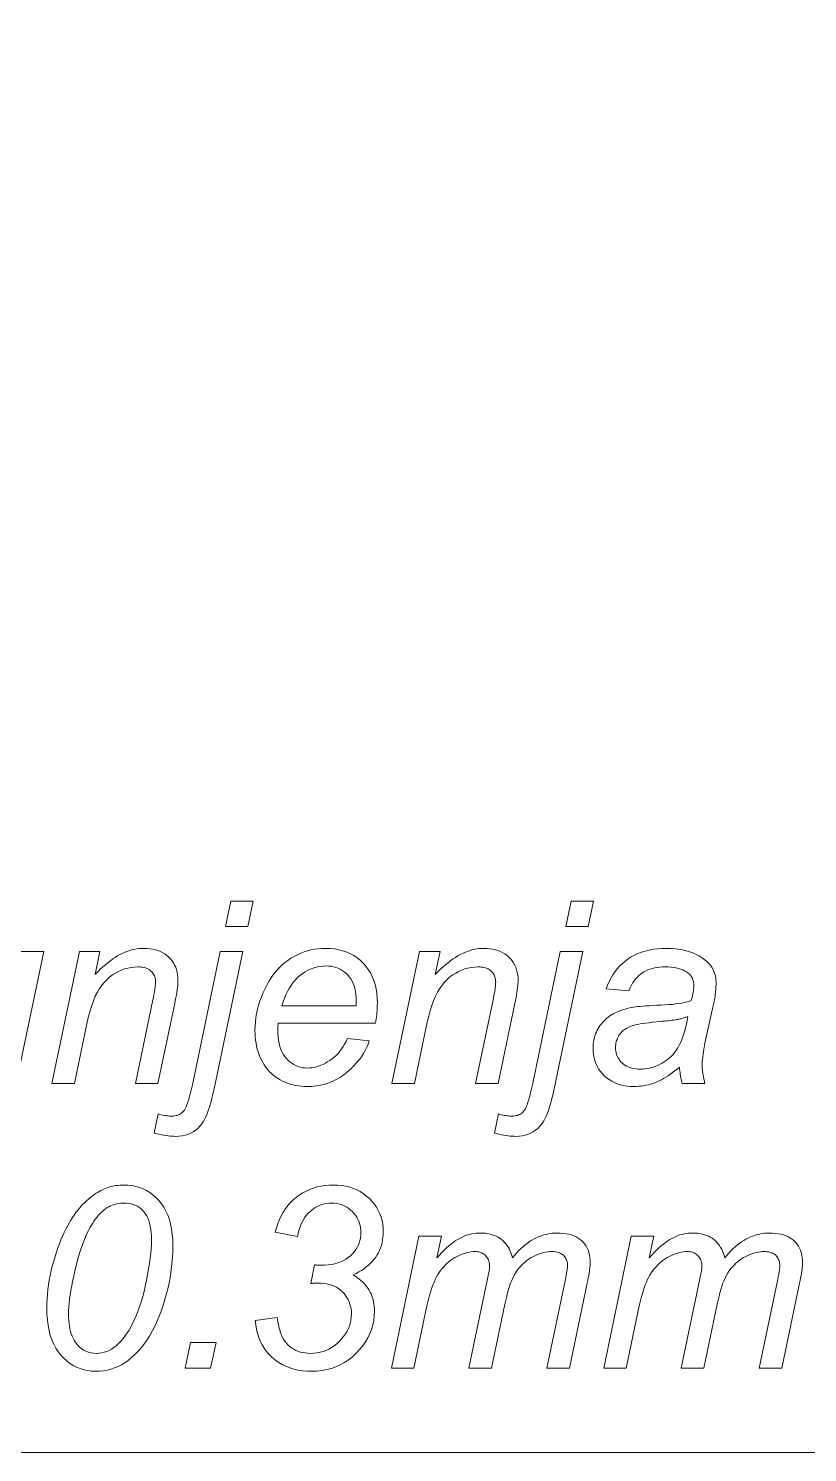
# Model space of a CAD drawing. Extents: x 0 to 420, y 0 to 594.
# Drawn here: x 201.84 to 214.65, y 240.49 to 263.92 of the extents above; entities that cross this region are included whole.
import ezdxf

# ---------------------------------------------------------------- set-up
doc = ezdxf.new("R2010")
doc.units = 0

msp = doc.modelspace()

# ---------------------------------------------------------------- linework, layer by layer
at = {"lineweight": 13}
for points in [[(168.334, 299.447), (183.477, 240.492), (245.188, 240.492)], [(201.725, 248.735), (202.095, 248.735), (201.641, 246.562)]]:
    msp.add_lwpolyline(points, dxfattribs=at)
for points in [[(205.085, 249.142), (205.173, 249.562), (205.539, 249.562), (205.451, 249.142)], [(210.678, 249.142), (210.766, 249.562), (211.132, 249.562), (211.044, 249.142)], [(202.228, 246.562), (202.683, 248.735), (203.018, 248.735), (202.939, 248.357), (202.982, 248.4), (203.025, 248.441), (203.067, 248.48), (203.109, 248.516), (203.15, 248.549), (203.191, 248.581), (203.231, 248.61), (203.271, 248.636), (203.309, 248.66), (203.348, 248.682), (203.386, 248.701), (203.424, 248.719), (203.463, 248.734), (203.501, 248.747), (203.54, 248.759), (203.579, 248.768), (203.618, 248.775), (203.658, 248.78), (203.697, 248.783), (203.737, 248.784), (203.788, 248.783), (203.838, 248.779), (203.885, 248.771), (203.93, 248.761), (203.972, 248.748), (204.012, 248.733), (204.051, 248.714), (204.086, 248.693), (204.12, 248.668), (204.151, 248.641), (204.18, 248.611), (204.205, 248.58), (204.228, 248.546), (204.247, 248.511), (204.264, 248.474), (204.277, 248.434), (204.288, 248.393), (204.295, 248.35), (204.3, 248.305), (204.301, 248.258), (204.301, 248.233), (204.299, 248.204), (204.297, 248.173), (204.293, 248.139), (204.288, 248.103), (204.282, 248.063), (204.275, 248.021), (204.267, 247.976), (204.258, 247.928), (204.248, 247.878), (203.972, 246.562), (203.602, 246.562), (203.89, 247.939), (203.898, 247.978), (203.906, 248.015), (203.912, 248.05), (203.918, 248.083), (203.922, 248.114), (203.926, 248.142), (203.929, 248.169), (203.931, 248.193), (203.933, 248.216), (203.933, 248.236), (203.932, 248.257), (203.93, 248.278), (203.926, 248.297), (203.921, 248.316), (203.914, 248.334), (203.906, 248.351), (203.896, 248.368), (203.885, 248.383), (203.873, 248.398), (203.858, 248.412), (203.843, 248.425), (203.826, 248.436), (203.808, 248.446), (203.788, 248.455), (203.767, 248.462), (203.745, 248.469), (203.721, 248.473), (203.696, 248.477), (203.67, 248.479), (203.642, 248.479), (203.586, 248.477), (203.531, 248.471), (203.477, 248.461), (203.425, 248.447), (203.374, 248.428), (203.324, 248.406), (203.275, 248.379), (203.227, 248.348), (203.181, 248.314), (203.136, 248.275), (203.093, 248.231), (203.052, 248.181), (203.013, 248.126), (202.977, 248.064), (202.943, 247.997), (202.912, 247.924), (202.883, 247.845), (202.856, 247.76), (202.832, 247.669), (202.81, 247.573), (202.599, 246.562)], [(207.087, 247.301), (207.447, 247.264), (207.429, 247.21), (207.408, 247.158), (207.382, 247.105), (207.352, 247.054), (207.319, 247.002), (207.281, 246.952), (207.239, 246.902), (207.193, 246.852), (207.143, 246.803), (207.09, 246.754), (207.033, 246.708), (206.974, 246.667), (206.912, 246.631), (206.849, 246.6), (206.783, 246.573), (206.716, 246.551), (206.646, 246.535), (206.574, 246.522), (206.5, 246.515), (206.423, 246.513), (206.376, 246.514), (206.329, 246.517), (206.282, 246.523), (206.237, 246.531), (206.192, 246.541), (206.148, 246.553), (206.105, 246.567), (206.063, 246.584), (206.021, 246.603), (205.98, 246.624), (205.941, 246.648), (205.904, 246.673), (205.868, 246.7), (205.835, 246.73), (205.803, 246.761), (205.773, 246.795), (205.745, 246.83), (205.719, 246.868), (205.696, 246.907), (205.673, 246.949), (205.653, 246.992), (205.636, 247.036), (205.62, 247.082), (205.606, 247.128), (205.594, 247.176), (205.585, 247.225), (205.578, 247.276), (205.572, 247.327), (205.569, 247.38), (205.568, 247.434), (205.57, 247.505), (205.575, 247.575), (205.583, 247.645), (205.594, 247.715), (205.609, 247.784), (205.627, 247.853), (205.649, 247.922), (205.674, 247.99), (205.702, 248.057), (205.733, 248.124), (205.767, 248.189), (205.803, 248.251), (205.84, 248.31), (205.88, 248.364), (205.922, 248.416), (205.966, 248.464), (206.011, 248.508), (206.059, 248.55), (206.108, 248.587), (206.16, 248.622), (206.212, 248.652), (206.266, 248.68), (206.321, 248.705), (206.376, 248.726), (206.432, 248.744), (206.489, 248.758), (206.547, 248.77), (206.606, 248.778), (206.666, 248.783), (206.726, 248.784), (206.803, 248.782), (206.876, 248.775), (206.946, 248.763), (207.012, 248.746), (207.076, 248.724), (207.137, 248.697), (207.194, 248.666), (207.248, 248.63), (207.299, 248.589), (207.347, 248.543), (207.392, 248.493), (207.431, 248.439), (207.466, 248.382), (207.496, 248.321), (207.522, 248.257), (207.543, 248.19), (207.559, 248.118), (207.57, 248.044), (207.577, 247.966), (207.58, 247.884), (207.579, 247.852), (207.579, 247.82), (207.577, 247.787), (207.575, 247.755), (207.573, 247.722), (207.569, 247.689), (207.566, 247.656), (207.561, 247.623), (207.557, 247.59), (207.551, 247.556), (205.951, 247.556), (205.949, 247.544), (205.948, 247.532), (205.947, 247.519), (205.946, 247.508), (205.945, 247.496), (205.944, 247.485), (205.943, 247.474), (205.943, 247.463), (205.943, 247.452), (205.943, 247.442), (205.944, 247.382), (205.948, 247.326), (205.955, 247.272), (205.965, 247.221), (205.978, 247.173), (205.993, 247.128), (206.011, 247.086), (206.032, 247.046), (206.056, 247.01), (206.083, 246.976), (206.111, 246.946), (206.141, 246.918), (206.173, 246.894), (206.205, 246.873), (206.239, 246.856), (206.273, 246.841), (206.31, 246.83), (206.347, 246.822), (206.386, 246.817), (206.426, 246.816), (206.464, 246.817), (206.501, 246.821), (206.539, 246.827), (206.577, 246.836), (206.614, 246.847), (206.652, 246.861), (206.689, 246.877), (206.726, 246.896), (206.763, 246.917), (206.8, 246.94), (206.836, 246.967), (206.87, 246.995), (206.903, 247.025), (206.934, 247.058), (206.964, 247.093), (206.992, 247.13), (207.018, 247.169), (207.042, 247.211), (207.065, 247.255)], [(207.821, 246.562), (208.275, 248.735), (208.611, 248.735), (208.531, 248.357), (208.575, 248.4), (208.618, 248.441), (208.66, 248.48), (208.702, 248.516), (208.743, 248.549), (208.784, 248.581), (208.824, 248.61), (208.863, 248.636), (208.902, 248.66), (208.941, 248.682), (208.979, 248.701), (209.017, 248.719), (209.055, 248.734), (209.094, 248.747), (209.133, 248.759), (209.172, 248.768), (209.211, 248.775), (209.25, 248.78), (209.29, 248.783), (209.329, 248.784), (209.381, 248.783), (209.43, 248.779), (209.478, 248.771), (209.522, 248.761), (209.565, 248.748), (209.605, 248.733), (209.643, 248.714), (209.679, 248.693), (209.713, 248.668), (209.744, 248.641), (209.772, 248.611), (209.798, 248.58), (209.82, 248.546), (209.84, 248.511), (209.857, 248.474), (209.87, 248.434), (209.881, 248.393), (209.888, 248.35), (209.893, 248.305), (209.894, 248.258), (209.894, 248.233), (209.892, 248.204), (209.889, 248.173), (209.886, 248.139), (209.881, 248.103), (209.875, 248.063), (209.868, 248.021), (209.86, 247.976), (209.851, 247.928), (209.841, 247.878), (209.565, 246.562), (209.194, 246.562), (209.483, 247.939), (209.491, 247.978), (209.498, 248.015), (209.505, 248.05), (209.51, 248.083), (209.515, 248.114), (209.519, 248.142), (209.522, 248.169), (209.524, 248.193), (209.525, 248.216), (209.526, 248.236), (209.525, 248.257), (209.523, 248.278), (209.519, 248.297), (209.514, 248.316), (209.507, 248.334), (209.499, 248.351), (209.489, 248.368), (209.478, 248.383), (209.465, 248.398), (209.451, 248.412), (209.436, 248.425), (209.419, 248.436), (209.4, 248.446), (209.381, 248.455), (209.36, 248.462), (209.338, 248.469), (209.314, 248.473), (209.289, 248.477), (209.263, 248.479), (209.235, 248.479), (209.179, 248.477), (209.124, 248.471), (209.07, 248.461), (209.018, 248.447), (208.966, 248.428), (208.916, 248.406), (208.868, 248.379), (208.82, 248.348), (208.774, 248.314), (208.729, 248.275), (208.686, 248.231), (208.645, 248.181), (208.606, 248.126), (208.57, 248.064), (208.536, 247.997), (208.505, 247.924), (208.476, 247.845), (208.449, 247.76), (208.424, 247.669), (208.402, 247.573), (208.192, 246.562)], [(212.548, 246.832), (212.51, 246.8), (212.472, 246.769), (212.434, 246.741), (212.397, 246.714), (212.36, 246.689), (212.323, 246.665), (212.286, 246.644), (212.25, 246.624), (212.214, 246.606), (212.178, 246.59), (212.142, 246.575), (212.106, 246.562), (212.069, 246.55), (212.032, 246.54), (211.994, 246.532), (211.955, 246.525), (211.917, 246.52), (211.877, 246.516), (211.838, 246.514), (211.797, 246.513), (211.738, 246.515), (211.682, 246.52), (211.627, 246.529), (211.575, 246.541), (211.526, 246.557), (211.478, 246.577), (211.433, 246.6), (211.391, 246.626), (211.35, 246.656), (211.312, 246.69), (211.277, 246.726), (211.246, 246.765), (211.218, 246.805), (211.194, 246.847), (211.174, 246.892), (211.158, 246.938), (211.145, 246.986), (211.135, 247.037), (211.13, 247.089), (211.128, 247.143), (211.129, 247.179), (211.131, 247.214), (211.136, 247.249), (211.141, 247.282), (211.149, 247.315), (211.158, 247.347), (211.169, 247.377), (211.181, 247.408), (211.195, 247.437), (211.211, 247.465), (211.228, 247.493), (211.246, 247.519), (211.266, 247.544), (211.286, 247.569), (211.307, 247.592), (211.33, 247.614), (211.354, 247.635), (211.378, 247.654), (211.404, 247.673), (211.431, 247.69), (211.459, 247.707), (211.488, 247.723), (211.519, 247.737), (211.551, 247.751), (211.583, 247.763), (211.618, 247.775), (211.653, 247.786), (211.69, 247.796), (211.728, 247.804), (211.767, 247.812), (211.794, 247.817), (211.826, 247.822), (211.862, 247.826), (211.902, 247.83), (211.947, 247.834), (211.997, 247.838), (212.051, 247.842), (212.11, 247.845), (212.173, 247.848), (212.24, 247.851), (212.308, 247.854), (212.372, 247.859), (212.432, 247.864), (212.488, 247.87), (212.54, 247.877), (212.588, 247.885), (212.632, 247.893), (212.672, 247.903), (212.708, 247.913), (212.741, 247.925), (212.749, 247.955), (212.756, 247.983), (212.763, 248.011), (212.768, 248.038), (212.773, 248.063), (212.777, 248.088), (212.78, 248.112), (212.782, 248.134), (212.783, 248.156), (212.784, 248.176), (212.783, 248.202), (212.78, 248.226), (212.775, 248.249), (212.769, 248.271), (212.76, 248.292), (212.75, 248.311), (212.738, 248.33), (212.723, 248.347), (212.707, 248.364), (212.69, 248.379), (212.663, 248.399), (212.633, 248.416), (212.601, 248.431), (212.567, 248.445), (212.531, 248.456), (212.492, 248.465), (212.451, 248.472), (212.407, 248.477), (212.361, 248.48), (212.313, 248.481), (212.267, 248.48), (212.223, 248.477), (212.181, 248.472), (212.14, 248.465), (212.101, 248.456), (212.064, 248.444), (212.028, 248.431), (211.994, 248.415), (211.962, 248.398), (211.931, 248.378), (211.902, 248.357), (211.875, 248.333), (211.85, 248.308), (211.826, 248.281), (211.803, 248.253), (211.782, 248.223), (211.763, 248.191), (211.746, 248.157), (211.73, 248.122), (211.715, 248.084), (211.341, 248.117), (211.365, 248.18), (211.392, 248.24), (211.422, 248.298), (211.454, 248.352), (211.489, 248.403), (211.527, 248.451), (211.567, 248.496), (211.61, 248.538), (211.656, 248.576), (211.704, 248.612), (211.755, 248.645), (211.809, 248.674), (211.865, 248.7), (211.924, 248.722), (211.985, 248.741), (212.049, 248.757), (212.116, 248.769), (212.185, 248.777), (212.257, 248.783), (212.331, 248.784), (212.41, 248.782), (212.486, 248.777), (212.558, 248.767), (212.627, 248.753), (212.693, 248.736), (212.755, 248.715), (212.814, 248.69), (212.869, 248.661), (212.921, 248.628), (212.97, 248.592), (213.004, 248.562), (213.035, 248.531), (213.062, 248.498), (213.085, 248.464), (213.105, 248.427), (213.121, 248.389), (213.134, 248.349), (213.143, 248.308), (213.148, 248.264), (213.15, 248.219), (213.149, 248.184), (213.148, 248.148), (213.145, 248.11), (213.142, 248.071), (213.137, 248.032), (213.132, 247.991), (213.125, 247.949), (213.117, 247.906), (213.109, 247.862), (213.099, 247.816), (212.978, 247.276), (212.967, 247.225), (212.957, 247.177), (212.949, 247.13), (212.941, 247.085), (212.935, 247.042), (212.93, 247.001), (212.926, 246.962), (212.923, 246.925), (212.921, 246.89), (212.921, 246.857), (212.921, 246.835), (212.923, 246.812), (212.925, 246.787), (212.928, 246.76), (212.932, 246.732), (212.937, 246.701), (212.943, 246.669), (212.95, 246.635), (212.957, 246.599), (212.966, 246.562), (212.591, 246.562), (212.585, 246.584), (212.58, 246.607), (212.575, 246.631), (212.57, 246.656), (212.565, 246.683), (212.561, 246.71), (212.557, 246.739), (212.554, 246.769), (212.551, 246.8)], [(203.913, 245.745), (203.978, 246.061), (204.003, 246.054), (204.028, 246.048), (204.052, 246.043), (204.075, 246.038), (204.098, 246.034), (204.12, 246.031), (204.142, 246.029), (204.163, 246.027), (204.183, 246.026), (204.203, 246.026), (204.226, 246.027), (204.249, 246.029), (204.27, 246.033), (204.29, 246.038), (204.31, 246.045), (204.328, 246.054), (204.346, 246.064), (204.362, 246.076), (204.378, 246.09), (204.392, 246.105), (204.407, 246.123), (204.421, 246.147), (204.435, 246.177), (204.45, 246.212), (204.464, 246.253), (204.479, 246.3), (204.494, 246.352), (204.509, 246.409), (204.524, 246.473), (204.539, 246.541), (204.995, 248.735), (205.366, 248.735), (204.895, 246.474), (204.877, 246.392), (204.859, 246.315), (204.84, 246.244), (204.82, 246.178), (204.8, 246.118), (204.78, 246.063), (204.759, 246.013), (204.737, 245.969), (204.715, 245.93), (204.692, 245.897), (204.66, 245.858), (204.626, 245.823), (204.589, 245.792), (204.55, 245.766), (204.509, 245.743), (204.465, 245.725), (204.418, 245.711), (204.369, 245.7), (204.318, 245.694), (204.265, 245.692), (204.235, 245.693), (204.204, 245.694), (204.172, 245.697), (204.139, 245.701), (204.104, 245.705), (204.068, 245.711), (204.031, 245.718), (203.993, 245.726), (203.953, 245.735)], [(209.505, 245.745), (209.571, 246.061), (209.596, 246.054), (209.62, 246.048), (209.644, 246.043), (209.668, 246.038), (209.691, 246.034), (209.713, 246.031), (209.734, 246.029), (209.756, 246.027), (209.776, 246.026), (209.796, 246.026), (209.819, 246.027), (209.841, 246.029), (209.863, 246.033), (209.883, 246.038), (209.903, 246.045), (209.921, 246.054), (209.939, 246.064), (209.955, 246.076), (209.971, 246.09), (209.985, 246.105), (209.999, 246.123), (210.014, 246.147), (210.028, 246.177), (210.043, 246.212), (210.057, 246.253), (210.072, 246.3), (210.087, 246.352), (210.101, 246.409), (210.116, 246.473), (210.132, 246.541), (210.588, 248.735), (210.958, 248.735), (210.488, 246.474), (210.47, 246.392), (210.451, 246.315), (210.432, 246.244), (210.413, 246.178), (210.393, 246.118), (210.372, 246.063), (210.351, 246.013), (210.33, 245.969), (210.308, 245.93), (210.285, 245.897), (210.253, 245.858), (210.219, 245.823), (210.182, 245.792), (210.143, 245.766), (210.101, 245.743), (210.057, 245.725), (210.011, 245.711), (209.962, 245.7), (209.911, 245.694), (209.857, 245.692), (209.828, 245.693), (209.797, 245.694), (209.765, 245.697), (209.731, 245.701), (209.697, 245.705), (209.661, 245.711), (209.624, 245.718), (209.586, 245.726), (209.546, 245.735)], [(206.01, 247.839), (207.23, 247.839), (207.23, 247.85), (207.231, 247.86), (207.231, 247.87), (207.231, 247.879), (207.231, 247.888), (207.231, 247.896), (207.232, 247.903), (207.232, 247.91), (207.232, 247.915), (207.232, 247.921), (207.23, 247.975), (207.226, 248.027), (207.219, 248.076), (207.21, 248.123), (207.197, 248.167), (207.182, 248.208), (207.164, 248.247), (207.143, 248.283), (207.119, 248.316), (207.093, 248.347), (207.064, 248.376), (207.034, 248.401), (207.002, 248.423), (206.969, 248.442), (206.934, 248.459), (206.897, 248.472), (206.859, 248.482), (206.819, 248.49), (206.778, 248.494), (206.735, 248.496), (206.687, 248.494), (206.641, 248.489), (206.596, 248.481), (206.551, 248.47), (206.508, 248.455), (206.465, 248.437), (206.423, 248.416), (206.382, 248.391), (206.341, 248.363), (206.302, 248.332), (206.264, 248.298), (206.228, 248.26), (206.193, 248.219), (206.161, 248.175), (206.131, 248.127), (206.103, 248.076), (206.077, 248.022), (206.053, 247.964), (206.03, 247.903)], [(212.685, 247.663), (212.67, 247.657), (212.654, 247.651), (212.638, 247.646), (212.621, 247.641), (212.605, 247.636), (212.588, 247.631), (212.571, 247.627), (212.554, 247.623), (212.536, 247.619), (212.519, 247.616), (212.5, 247.612), (212.478, 247.609), (212.454, 247.606), (212.428, 247.602), (212.4, 247.599), (212.369, 247.595), (212.335, 247.592), (212.3, 247.588), (212.261, 247.585), (212.221, 247.581), (212.158, 247.575), (212.099, 247.569), (212.044, 247.562), (211.993, 247.556), (211.945, 247.549), (211.901, 247.541), (211.861, 247.533), (211.825, 247.525), (211.793, 247.517), (211.765, 247.508), (211.739, 247.499), (211.714, 247.489), (211.691, 247.477), (211.669, 247.465), (211.648, 247.451), (211.629, 247.437), (211.61, 247.421), (211.594, 247.405), (211.578, 247.387), (211.564, 247.368), (211.551, 247.349), (211.54, 247.329), (211.53, 247.309), (211.521, 247.288), (211.513, 247.267), (211.507, 247.245), (211.503, 247.223), (211.499, 247.201), (211.497, 247.178), (211.496, 247.155), (211.498, 247.125), (211.501, 247.095), (211.506, 247.067), (211.514, 247.04), (211.523, 247.014), (211.535, 246.989), (211.549, 246.965), (211.565, 246.942), (211.584, 246.92), (211.604, 246.9), (211.626, 246.88), (211.651, 246.863), (211.677, 246.848), (211.704, 246.835), (211.734, 246.824), (211.766, 246.815), (211.799, 246.808), (211.834, 246.803), (211.871, 246.8), (211.91, 246.799), (211.947, 246.8), (211.983, 246.803), (212.019, 246.808), (212.055, 246.815), (212.09, 246.824), (212.126, 246.834), (212.161, 246.847), (212.195, 246.861), (212.23, 246.878), (212.264, 246.896), (212.297, 246.917), (212.329, 246.938), (212.359, 246.962), (212.388, 246.987), (212.416, 247.013), (212.442, 247.041), (212.467, 247.07), (212.49, 247.101), (212.512, 247.134), (212.532, 247.168), (212.551, 247.204), (212.57, 247.243), (212.587, 247.285), (212.604, 247.33), (212.619, 247.378), (212.634, 247.429), (212.648, 247.483), (212.662, 247.54), (212.674, 247.6)], [(202.145, 242.864), (202.146, 242.94), (202.149, 243.017), (202.155, 243.094), (202.163, 243.171), (202.173, 243.248), (202.185, 243.325), (202.2, 243.403), (202.217, 243.481), (202.236, 243.559), (202.258, 243.638), (202.281, 243.715), (202.305, 243.788), (202.329, 243.859), (202.353, 243.927), (202.378, 243.991), (202.404, 244.052), (202.43, 244.11), (202.456, 244.165), (202.483, 244.217), (202.511, 244.266), (202.539, 244.312), (202.567, 244.356), (202.595, 244.398), (202.624, 244.438), (202.653, 244.476), (202.681, 244.511), (202.711, 244.545), (202.74, 244.577), (202.77, 244.607), (202.799, 244.634), (202.829, 244.66), (202.859, 244.685), (202.889, 244.708), (202.918, 244.729), (202.947, 244.75), (202.977, 244.768), (203.006, 244.786), (203.035, 244.802), (203.064, 244.816), (203.093, 244.83), (203.122, 244.841), (203.152, 244.852), (203.182, 244.861), (203.214, 244.87), (203.245, 244.876), (203.278, 244.882), (203.311, 244.886), (203.344, 244.89), (203.378, 244.891), (203.413, 244.892), (203.481, 244.889), (203.546, 244.882), (203.609, 244.869), (203.67, 244.851), (203.729, 244.828), (203.785, 244.8), (203.839, 244.767), (203.891, 244.728), (203.94, 244.685), (203.987, 244.636), (204.031, 244.583), (204.07, 244.525), (204.105, 244.462), (204.135, 244.395), (204.16, 244.324), (204.181, 244.248), (204.197, 244.167), (204.208, 244.082), (204.215, 243.992), (204.217, 243.897), (204.216, 243.798), (204.211, 243.699), (204.203, 243.6), (204.192, 243.501), (204.178, 243.403), (204.16, 243.304), (204.139, 243.206), (204.115, 243.108), (204.088, 243.011), (204.058, 242.913), (204.019, 242.801), (203.977, 242.694), (203.932, 242.593), (203.884, 242.498), (203.833, 242.408), (203.779, 242.325), (203.722, 242.247), (203.662, 242.175), (203.6, 242.108), (203.534, 242.048), (203.482, 242.006), (203.428, 241.969), (203.373, 241.936), (203.316, 241.907), (203.258, 241.883), (203.199, 241.864), (203.138, 241.848), (203.076, 241.837), (203.012, 241.831), (202.947, 241.829), (202.88, 241.831), (202.816, 241.839), (202.754, 241.852), (202.693, 241.871), (202.635, 241.895), (202.579, 241.924), (202.526, 241.958), (202.474, 241.998), (202.424, 242.043), (202.377, 242.094), (202.333, 242.149), (202.293, 242.209), (202.258, 242.274), (202.228, 242.344), (202.203, 242.419), (202.182, 242.498), (202.165, 242.582), (202.154, 242.672), (202.147, 242.765)], [(205.572, 242.666), (205.932, 242.711), (205.942, 242.649), (205.953, 242.592), (205.966, 242.538), (205.981, 242.487), (205.998, 242.44), (206.017, 242.397), (206.038, 242.357), (206.061, 242.321), (206.086, 242.288), (206.113, 242.259), (206.142, 242.234), (206.173, 242.21), (206.205, 242.19), (206.24, 242.172), (206.275, 242.157), (206.313, 242.145), (206.352, 242.136), (206.393, 242.129), (206.436, 242.125), (206.481, 242.123), (206.535, 242.125), (206.587, 242.131), (206.639, 242.141), (206.688, 242.155), (206.736, 242.172), (206.783, 242.194), (206.828, 242.22), (206.872, 242.249), (206.914, 242.282), (206.955, 242.32), (206.992, 242.36), (207.026, 242.401), (207.056, 242.443), (207.082, 242.486), (207.104, 242.531), (207.122, 242.576), (207.136, 242.623), (207.146, 242.671), (207.152, 242.72), (207.154, 242.77), (207.153, 242.813), (207.148, 242.855), (207.141, 242.896), (207.13, 242.934), (207.117, 242.972), (207.1, 243.008), (207.081, 243.042), (207.058, 243.074), (207.033, 243.106), (207.005, 243.135), (206.974, 243.163), (206.941, 243.187), (206.906, 243.209), (206.869, 243.228), (206.83, 243.243), (206.789, 243.256), (206.745, 243.267), (206.7, 243.274), (206.653, 243.278), (206.604, 243.279), (206.597, 243.279), (206.59, 243.279), (206.581, 243.279), (206.571, 243.278), (206.56, 243.277), (206.547, 243.277), (206.533, 243.275), (206.518, 243.274), (206.502, 243.273), (206.485, 243.271), (206.548, 243.58), (206.559, 243.579), (206.569, 243.577), (206.58, 243.576), (206.59, 243.575), (206.601, 243.574), (206.611, 243.573), (206.621, 243.573), (206.631, 243.572), (206.641, 243.572), (206.651, 243.572), (206.713, 243.574), (206.772, 243.578), (206.828, 243.586), (206.881, 243.597), (206.931, 243.611), (206.979, 243.628), (207.023, 243.648), (207.065, 243.671), (207.103, 243.697), (207.139, 243.727), (207.171, 243.758), (207.2, 243.791), (207.226, 243.826), (207.248, 243.862), (207.267, 243.899), (207.282, 243.937), (207.294, 243.978), (207.303, 244.019), (207.308, 244.062), (207.31, 244.106), (207.308, 244.147), (207.304, 244.186), (207.297, 244.224), (207.287, 244.261), (207.275, 244.297), (207.259, 244.331), (207.241, 244.363), (207.22, 244.395), (207.196, 244.425), (207.169, 244.454), (207.141, 244.481), (207.111, 244.505), (207.08, 244.526), (207.047, 244.544), (207.014, 244.56), (206.979, 244.573), (206.943, 244.583), (206.905, 244.59), (206.867, 244.594), (206.827, 244.595), (206.787, 244.594), (206.749, 244.59), (206.711, 244.582), (206.674, 244.572), (206.638, 244.559), (206.603, 244.543), (206.568, 244.525), (206.535, 244.503), (206.502, 244.478), (206.47, 244.451), (206.439, 244.421), (206.411, 244.389), (206.385, 244.354), (206.361, 244.316), (206.339, 244.277), (206.32, 244.235), (206.303, 244.19), (206.288, 244.144), (206.276, 244.094), (206.266, 244.043), (205.902, 244.116), (205.921, 244.189), (205.944, 244.258), (205.971, 244.324), (206, 244.386), (206.033, 244.445), (206.069, 244.501), (206.109, 244.553), (206.152, 244.602), (206.198, 244.647), (206.248, 244.689), (206.3, 244.728), (206.354, 244.762), (206.409, 244.793), (206.467, 244.819), (206.527, 244.841), (206.588, 244.86), (206.652, 244.874), (206.717, 244.884), (206.784, 244.89), (206.853, 244.892), (206.926, 244.89), (206.995, 244.883), (207.062, 244.872), (207.125, 244.856), (207.187, 244.836), (207.245, 244.812), (207.3, 244.783), (207.353, 244.749), (207.403, 244.711), (207.45, 244.669), (207.493, 244.623), (207.532, 244.576), (207.566, 244.526), (207.596, 244.474), (207.621, 244.42), (207.641, 244.364), (207.657, 244.307), (207.669, 244.247), (207.676, 244.185), (207.678, 244.121), (207.677, 244.074), (207.673, 244.028), (207.667, 243.984), (207.658, 243.94), (207.647, 243.898), (207.633, 243.857), (207.617, 243.818), (207.599, 243.779), (207.578, 243.742), (207.554, 243.706), (207.528, 243.671), (207.5, 243.638), (207.469, 243.605), (207.435, 243.574), (207.399, 243.544), (207.361, 243.515), (207.32, 243.488), (207.277, 243.462), (207.231, 243.436), (207.183, 243.413), (207.217, 243.391), (207.25, 243.369), (207.28, 243.346), (207.309, 243.322), (207.336, 243.297), (207.362, 243.272), (207.385, 243.245), (207.407, 243.218), (207.427, 243.19), (207.446, 243.161), (207.462, 243.131), (207.477, 243.1), (207.49, 243.069), (207.501, 243.036), (207.511, 243.003), (207.519, 242.969), (207.525, 242.933), (207.529, 242.898), (207.532, 242.861), (207.533, 242.823), (207.53, 242.744), (207.521, 242.666), (207.505, 242.591), (207.484, 242.518), (207.457, 242.447), (207.424, 242.378), (207.385, 242.311), (207.339, 242.247), (207.288, 242.185), (207.231, 242.124), (207.169, 242.068), (207.105, 242.018), (207.039, 241.973), (206.97, 241.935), (206.9, 241.903), (206.826, 241.876), (206.751, 241.855), (206.673, 241.84), (206.592, 241.832), (206.509, 241.829), (206.43, 241.831), (206.353, 241.838), (206.279, 241.849), (206.209, 241.865), (206.141, 241.886), (206.077, 241.911), (206.016, 241.94), (205.958, 241.975), (205.903, 242.013), (205.852, 242.057), (205.804, 242.104), (205.76, 242.154), (205.721, 242.207), (205.687, 242.264), (205.656, 242.323), (205.631, 242.385), (205.609, 242.451), (205.593, 242.519), (205.58, 242.591)], [(202.503, 242.77), (202.504, 242.716), (202.506, 242.664), (202.511, 242.615), (202.517, 242.568), (202.526, 242.524), (202.536, 242.482), (202.548, 242.442), (202.562, 242.405), (202.577, 242.37), (202.595, 242.338), (202.621, 242.297), (202.649, 242.261), (202.68, 242.229), (202.714, 242.201), (202.75, 242.177), (202.788, 242.158), (202.829, 242.143), (202.872, 242.132), (202.917, 242.125), (202.965, 242.123), (203.008, 242.125), (203.049, 242.131), (203.091, 242.141), (203.131, 242.154), (203.17, 242.172), (203.209, 242.193), (203.247, 242.219), (203.284, 242.248), (203.32, 242.281), (203.356, 242.318), (203.405, 242.375), (203.452, 242.438), (203.497, 242.505), (203.539, 242.578), (203.578, 242.656), (203.615, 242.738), (203.65, 242.826), (203.681, 242.919), (203.711, 243.018), (203.738, 243.121), (203.762, 243.225), (203.784, 243.325), (203.803, 243.421), (203.819, 243.513), (203.834, 243.602), (203.845, 243.686), (203.854, 243.767), (203.86, 243.844), (203.864, 243.916), (203.866, 243.985), (203.864, 244.048), (203.861, 244.108), (203.854, 244.163), (203.846, 244.215), (203.835, 244.264), (203.821, 244.309), (203.805, 244.35), (203.786, 244.388), (203.765, 244.422), (203.742, 244.452), (203.716, 244.479), (203.689, 244.504), (203.66, 244.525), (203.63, 244.544), (203.598, 244.559), (203.565, 244.572), (203.53, 244.582), (203.493, 244.59), (203.455, 244.594), (203.415, 244.595), (203.386, 244.595), (203.357, 244.592), (203.329, 244.589), (203.301, 244.583), (203.273, 244.576), (203.245, 244.568), (203.219, 244.558), (203.192, 244.547), (203.166, 244.534), (203.14, 244.52), (203.115, 244.503), (203.089, 244.485), (203.064, 244.464), (203.04, 244.442), (203.015, 244.417), (202.991, 244.39), (202.967, 244.36), (202.943, 244.329), (202.919, 244.295), (202.896, 244.26), (202.863, 244.205), (202.831, 244.145), (202.8, 244.081), (202.77, 244.011), (202.741, 243.935), (202.712, 243.855), (202.685, 243.77), (202.658, 243.679), (202.632, 243.583), (202.607, 243.482), (202.587, 243.395), (202.569, 243.312), (202.554, 243.232), (202.54, 243.156), (202.529, 243.083), (202.519, 243.014), (202.512, 242.947), (202.507, 242.885), (202.504, 242.826)], [(207.811, 241.88), (208.265, 244.053), (208.636, 244.053), (208.56, 243.695), (208.601, 243.74), (208.641, 243.782), (208.68, 243.821), (208.718, 243.857), (208.756, 243.89), (208.792, 243.921), (208.828, 243.948), (208.862, 243.973), (208.896, 243.995), (208.929, 244.014), (208.962, 244.031), (208.995, 244.046), (209.029, 244.059), (209.064, 244.07), (209.099, 244.08), (209.134, 244.088), (209.171, 244.094), (209.207, 244.099), (209.245, 244.101), (209.282, 244.102), (209.322, 244.101), (209.361, 244.098), (209.398, 244.092), (209.434, 244.085), (209.468, 244.075), (209.501, 244.063), (209.533, 244.049), (209.564, 244.033), (209.593, 244.015), (209.621, 243.995), (209.647, 243.972), (209.672, 243.948), (209.694, 243.923), (209.715, 243.895), (209.734, 243.866), (209.751, 243.835), (209.766, 243.803), (209.779, 243.768), (209.791, 243.733), (209.8, 243.695), (209.833, 243.735), (209.867, 243.773), (209.901, 243.808), (209.935, 243.842), (209.97, 243.874), (210.005, 243.903), (210.041, 243.931), (210.076, 243.956), (210.112, 243.98), (210.149, 244.001), (210.186, 244.02), (210.223, 244.037), (210.261, 244.053), (210.299, 244.066), (210.337, 244.077), (210.376, 244.086), (210.415, 244.093), (210.454, 244.098), (210.494, 244.101), (210.535, 244.102), (210.588, 244.101), (210.638, 244.097), (210.686, 244.091), (210.731, 244.082), (210.773, 244.07), (210.812, 244.056), (210.849, 244.039), (210.883, 244.02), (210.914, 243.998), (210.943, 243.973), (210.969, 243.946), (210.992, 243.917), (211.012, 243.886), (211.03, 243.853), (211.045, 243.818), (211.057, 243.781), (211.067, 243.742), (211.074, 243.7), (211.078, 243.657), (211.079, 243.611), (211.079, 243.59), (211.077, 243.566), (211.075, 243.539), (211.071, 243.51), (211.067, 243.478), (211.062, 243.444), (211.056, 243.406), (211.049, 243.367), (211.041, 243.324), (211.032, 243.279), (210.739, 241.88), (210.369, 241.88), (210.668, 243.316), (210.675, 243.351), (210.682, 243.383), (210.688, 243.413), (210.693, 243.441), (210.697, 243.467), (210.7, 243.491), (210.703, 243.514), (210.705, 243.534), (210.706, 243.552), (210.707, 243.568), (210.706, 243.589), (210.704, 243.609), (210.701, 243.628), (210.696, 243.646), (210.69, 243.663), (210.682, 243.68), (210.673, 243.695), (210.663, 243.709), (210.652, 243.723), (210.639, 243.736), (210.625, 243.747), (210.61, 243.758), (210.594, 243.767), (210.576, 243.775), (210.558, 243.782), (210.538, 243.787), (210.517, 243.792), (210.496, 243.795), (210.473, 243.797), (210.449, 243.797), (210.416, 243.796), (210.382, 243.793), (210.349, 243.788), (210.315, 243.781), (210.281, 243.772), (210.248, 243.761), (210.214, 243.748), (210.18, 243.733), (210.145, 243.716), (210.111, 243.697), (210.077, 243.676), (210.045, 243.654), (210.015, 243.631), (209.986, 243.607), (209.958, 243.581), (209.932, 243.554), (209.908, 243.526), (209.885, 243.497), (209.864, 243.466), (209.844, 243.434), (209.825, 243.4), (209.807, 243.362), (209.789, 243.321), (209.772, 243.276), (209.755, 243.228), (209.738, 243.176), (209.722, 243.12), (209.707, 243.062), (209.692, 242.999), (209.677, 242.934), (209.456, 241.88), (209.086, 241.88), (209.393, 243.347), (209.399, 243.376), (209.405, 243.403), (209.41, 243.429), (209.414, 243.453), (209.417, 243.475), (209.42, 243.495), (209.423, 243.514), (209.424, 243.531), (209.425, 243.546), (209.426, 243.56), (209.425, 243.581), (209.423, 243.601), (209.42, 243.62), (209.415, 243.638), (209.409, 243.656), (209.402, 243.673), (209.393, 243.689), (209.383, 243.704), (209.372, 243.718), (209.359, 243.732), (209.345, 243.744), (209.331, 243.755), (209.316, 243.765), (209.299, 243.774), (209.283, 243.781), (209.265, 243.787), (209.246, 243.791), (209.227, 243.795), (209.207, 243.797), (209.186, 243.797), (209.154, 243.796), (209.122, 243.793), (209.09, 243.788), (209.058, 243.781), (209.025, 243.772), (208.992, 243.761), (208.958, 243.748), (208.924, 243.733), (208.89, 243.716), (208.856, 243.697), (208.822, 243.676), (208.789, 243.654), (208.758, 243.63), (208.728, 243.604), (208.699, 243.577), (208.671, 243.548), (208.645, 243.518), (208.62, 243.486), (208.597, 243.453), (208.574, 243.418), (208.553, 243.38), (208.532, 243.34), (208.513, 243.296), (208.494, 243.25), (208.476, 243.2), (208.458, 243.148), (208.441, 243.092), (208.426, 243.034), (208.411, 242.972), (208.396, 242.907), (208.181, 241.88)], [(211.302, 241.88), (211.756, 244.053), (212.127, 244.053), (212.051, 243.695), (212.092, 243.74), (212.132, 243.782), (212.171, 243.821), (212.209, 243.857), (212.247, 243.89), (212.283, 243.921), (212.319, 243.948), (212.354, 243.973), (212.387, 243.995), (212.42, 244.014), (212.453, 244.031), (212.487, 244.046), (212.521, 244.059), (212.555, 244.07), (212.59, 244.08), (212.626, 244.088), (212.662, 244.094), (212.698, 244.099), (212.736, 244.101), (212.773, 244.102), (212.813, 244.101), (212.852, 244.098), (212.889, 244.092), (212.925, 244.085), (212.959, 244.075), (212.993, 244.063), (213.024, 244.049), (213.055, 244.033), (213.084, 244.015), (213.112, 243.995), (213.138, 243.972), (213.163, 243.948), (213.185, 243.923), (213.206, 243.895), (213.225, 243.866), (213.242, 243.835), (213.257, 243.803), (213.27, 243.768), (213.282, 243.733), (213.291, 243.695), (213.324, 243.735), (213.358, 243.773), (213.392, 243.808), (213.427, 243.842), (213.461, 243.874), (213.496, 243.903), (213.532, 243.931), (213.568, 243.956), (213.604, 243.98), (213.64, 244.001), (213.677, 244.02), (213.714, 244.037), (213.752, 244.053), (213.79, 244.066), (213.828, 244.077), (213.867, 244.086), (213.906, 244.093), (213.946, 244.098), (213.985, 244.101), (214.026, 244.102), (214.079, 244.101), (214.129, 244.097), (214.177, 244.091), (214.222, 244.082), (214.264, 244.07), (214.303, 244.056), (214.34, 244.039), (214.374, 244.02), (214.405, 243.998), (214.434, 243.973), (214.46, 243.946), (214.483, 243.917), (214.503, 243.886), (214.521, 243.853), (214.536, 243.818), (214.548, 243.781), (214.558, 243.742), (214.565, 243.7), (214.569, 243.657), (214.57, 243.611), (214.57, 243.59), (214.568, 243.566), (214.566, 243.539), (214.563, 243.51), (214.558, 243.478), (214.553, 243.444), (214.547, 243.406), (214.54, 243.367), (214.532, 243.324), (214.523, 243.279), (214.23, 241.88), (213.86, 241.88), (214.159, 243.316), (214.166, 243.351), (214.173, 243.383), (214.179, 243.413), (214.184, 243.441), (214.188, 243.467), (214.191, 243.491), (214.194, 243.514), (214.196, 243.534), (214.197, 243.552), (214.198, 243.568), (214.197, 243.589), (214.195, 243.609), (214.192, 243.628), (214.187, 243.646), (214.181, 243.663), (214.173, 243.68), (214.165, 243.695), (214.154, 243.709), (214.143, 243.723), (214.13, 243.736), (214.116, 243.747), (214.101, 243.758), (214.085, 243.767), (214.067, 243.775), (214.049, 243.782), (214.029, 243.787), (214.009, 243.792), (213.987, 243.795), (213.964, 243.797), (213.94, 243.797), (213.907, 243.796), (213.873, 243.793), (213.84, 243.788), (213.806, 243.781), (213.773, 243.772), (213.739, 243.761), (213.705, 243.748), (213.671, 243.733), (213.637, 243.716), (213.602, 243.697), (213.569, 243.676), (213.537, 243.654), (213.506, 243.631), (213.477, 243.607), (213.45, 243.581), (213.424, 243.554), (213.399, 243.526), (213.376, 243.497), (213.355, 243.466), (213.335, 243.434), (213.316, 243.4), (213.298, 243.362), (213.28, 243.321), (213.263, 243.276), (213.246, 243.228), (213.229, 243.176), (213.213, 243.12), (213.198, 243.062), (213.183, 242.999), (213.168, 242.934), (212.947, 241.88), (212.577, 241.88), (212.884, 243.347), (212.89, 243.376), (212.896, 243.403), (212.901, 243.429), (212.905, 243.453), (212.908, 243.475), (212.911, 243.495), (212.914, 243.514), (212.915, 243.531), (212.916, 243.546), (212.917, 243.56), (212.916, 243.581), (212.914, 243.601), (212.911, 243.62), (212.906, 243.638), (212.9, 243.656), (212.893, 243.673), (212.884, 243.689), (212.874, 243.704), (212.863, 243.718), (212.85, 243.732), (212.836, 243.744), (212.822, 243.755), (212.807, 243.765), (212.791, 243.774), (212.774, 243.781), (212.756, 243.787), (212.738, 243.791), (212.718, 243.795), (212.698, 243.797), (212.677, 243.797), (212.646, 243.796), (212.614, 243.793), (212.581, 243.788), (212.549, 243.781), (212.516, 243.772), (212.483, 243.761), (212.449, 243.748), (212.415, 243.733), (212.381, 243.716), (212.347, 243.697), (212.313, 243.676), (212.28, 243.654), (212.249, 243.63), (212.219, 243.604), (212.19, 243.577), (212.162, 243.548), (212.136, 243.518), (212.111, 243.486), (212.088, 243.453), (212.065, 243.418), (212.044, 243.38), (212.024, 243.34), (212.004, 243.296), (211.985, 243.25), (211.967, 243.2), (211.949, 243.148), (211.933, 243.092), (211.917, 243.034), (211.902, 242.972), (211.887, 242.907), (211.672, 241.88)], [(204.42, 241.88), (204.508, 242.299), (204.928, 242.299), (204.838, 241.88)]]:
    msp.add_lwpolyline(points, close=True, dxfattribs=at)

doc.saveas('drawing.dxf')
